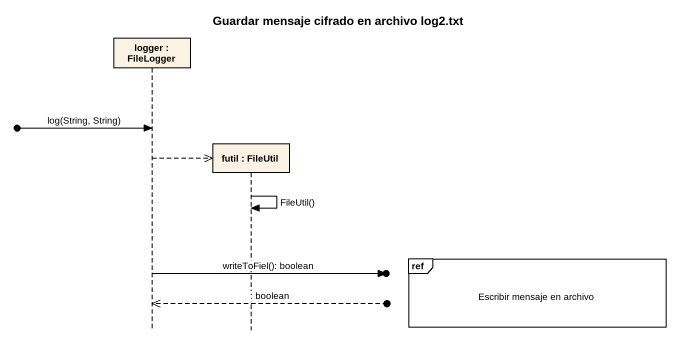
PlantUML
@startuml
title Guardar mensaje cifrado en archivo log2.txt
hide footbox
participant "logger : FileLogger" as logger
participant "futil : FileUtil" as futil

[o-> logger : log(String, String)
logger -->> futil **
futil -> futil : FileUtil()
ref over futil : Escribir mensaje en archivo
logger ->o] : writeToFiel(): boolean
logger <<--o] : : boolean
@enduml
